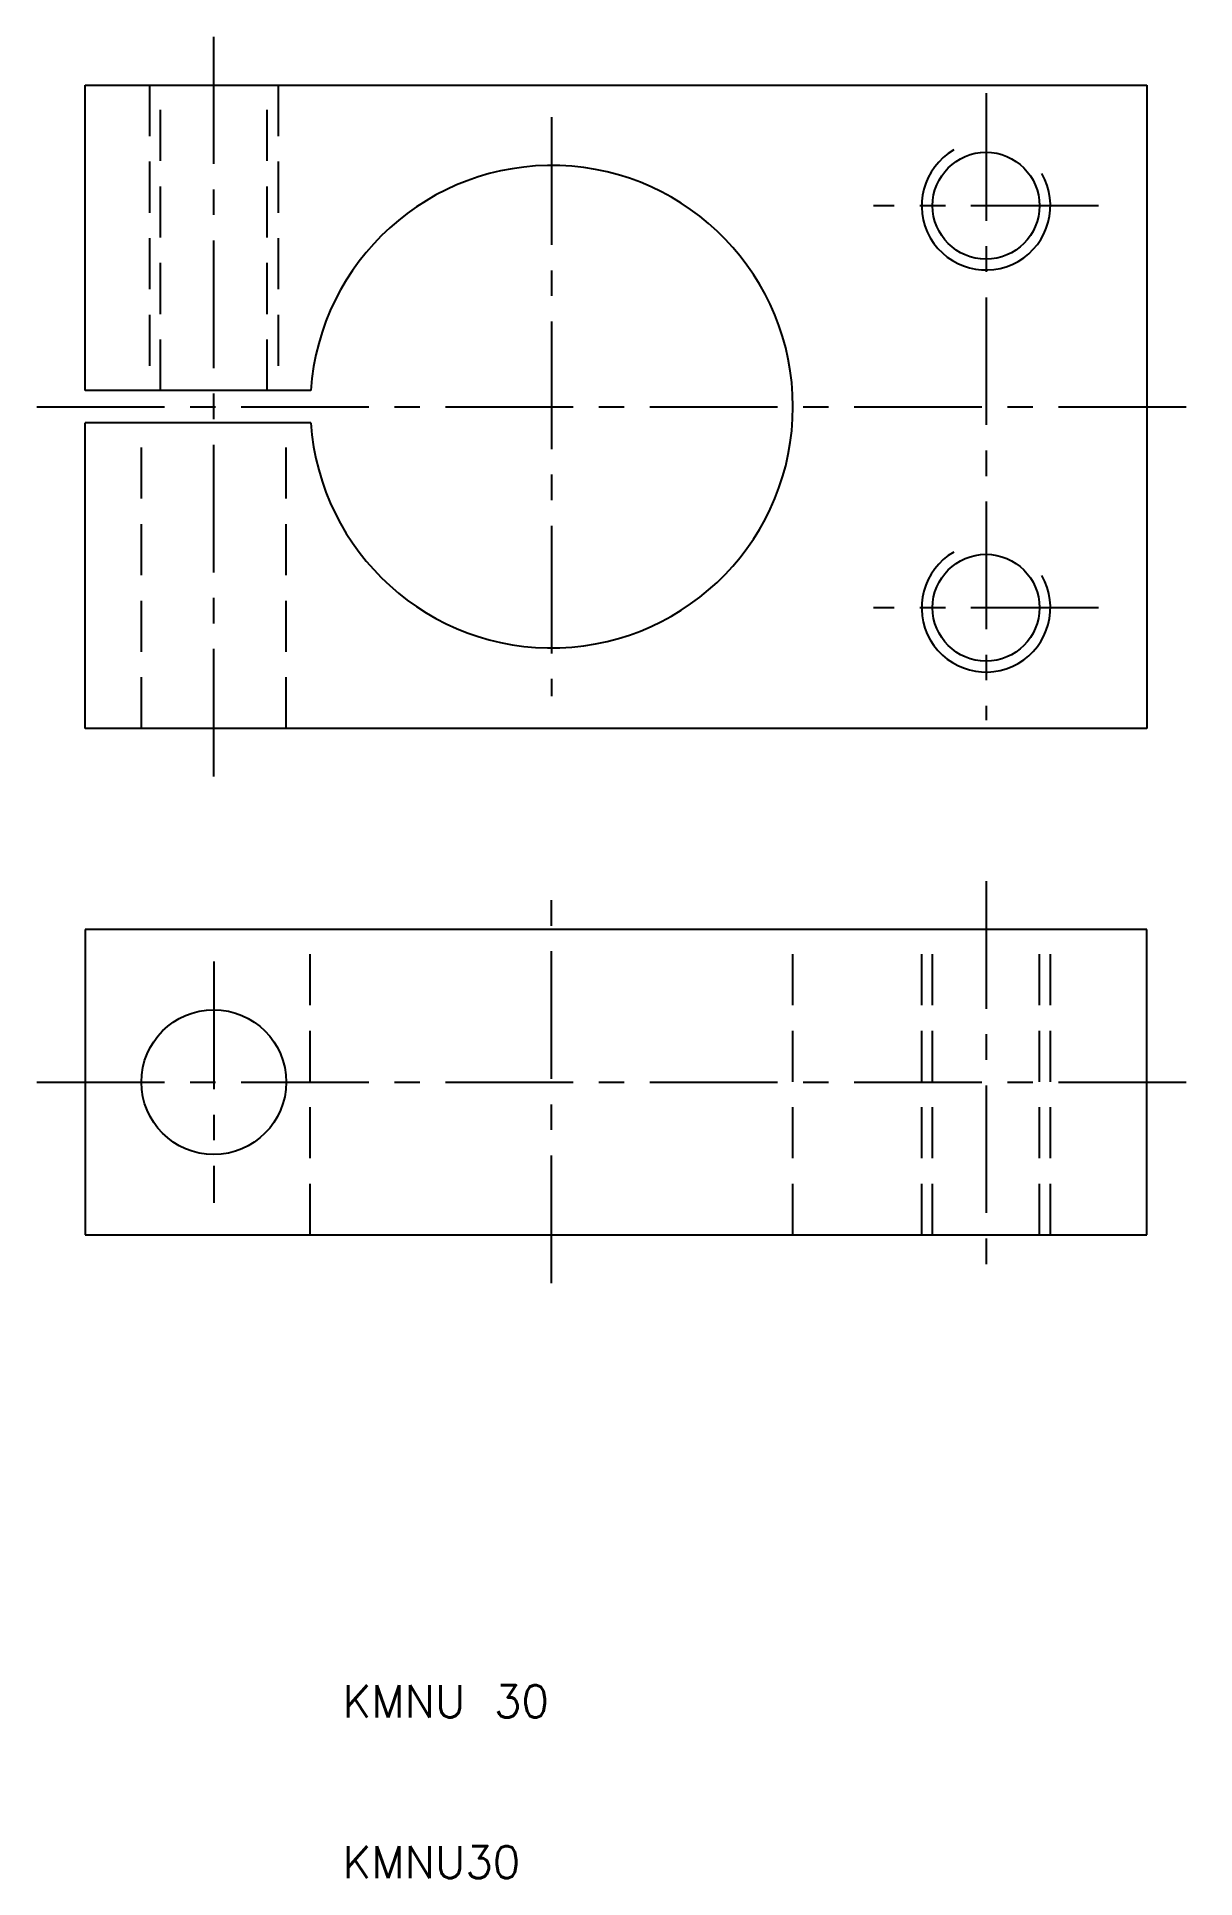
# Model space of a CAD drawing. Extents: x -9 to 63, y 10 to 124.
import ezdxf

# ---------------------------------------------------------------- set-up
doc = ezdxf.new("R2010")
doc.units = 0
doc.header["$LTSCALE"] = 0.25
doc.linetypes.add('CENTER', pattern=[50.8, 31.75, -6.35, 6.35, -6.35])
doc.linetypes.add('DASHED', pattern=[19.05, 12.7, -6.35])
doc.layers.get('0').update_dxf_attribs({"linetype": 'CONTINUOUS'})
doc.layers.add('CENTER', color=1, linetype='CENTER')
doc.styles.get("Standard").update_dxf_attribs({"font": 'txt.shx', "bigfont": 'extfont.shx'})

msp = doc.modelspace()

# ---------------------------------------------------------------- linework, layer by layer
for p, q in [((-6, 121.5), (60, 121.5)), ((-6, 102.5), (-6, 121.5)), ((60, 121.5), (60, 81.5)), ((8.0334, 102.5), (-6, 102.5)), ((8.0334, 100.5), (-6, 100.5)), ((-6, 81.5), (-6, 100.5)), ((60, 81.5), (-6, 81.5)), ((-6, 69), (-6, 50)), ((60, 69), (-6, 69)), ((60, 50), (60, 69)), ((-6, 50), (60, 50))]:
    msp.add_line(p, q)
at = {"color": 3, "linetype": 'DASHED'}
for p, q in [((-2, 121.5), (-2, 102.5)), ((-1.3235, 102.5), (-1.3235, 121.5)), ((5.3235, 102.5), (5.3235, 121.5)), ((6, 121.5), (6, 102.5)), ((-2.5, 81.5), (-2.5, 100.5)), ((6.5, 81.5), (6.5, 100.5)), ((8, 50), (8, 69)), ((38, 50), (38, 69)), ((46, 50), (46, 69)), ((46.6765, 50), (46.6765, 69)), ((53.3235, 50), (53.3235, 69)), ((54, 50), (54, 69))]:
    msp.add_line(p, q, dxfattribs=at)
for centre, radius in [((50, 114), 3.3235), ((50, 89), 3.3235), ((2, 59.5), 4.5)]:
    msp.add_circle(centre, radius)
at = {"color": 3}
for centre in [(50, 114), (50, 89)]:
    msp.add_arc(centre, 4, 120, 30, dxfattribs=at)
msp.add_arc((23, 101.5), 15, 183.822554, 176.177446)
at = {"layer": 'CENTER', "color": 1, "linetype": 'CENTER'}
for p, q in [((2, 78.5), (2, 124.5)), ((50, 121), (50, 82)), ((23, 119.5), (23, 83.5)), ((57, 114), (43, 114)), ((-9, 101.5), (63, 101.5)), ((57, 89), (43, 89)), ((23, 47), (23, 72)), ((50, 72), (50, 47)), ((2, 67), (2, 52)), ((-9, 59.5), (63, 59.5))]:
    msp.add_line(p, q, dxfattribs=at)

# ---------------------------------------------------------------- texts
for s, p in [('KMNU 30', (10, 20)), ('KMNU30', (10, 10))]:
    msp.add_text(s, height=2).set_placement(p)

doc.saveas('drawing.dxf')
